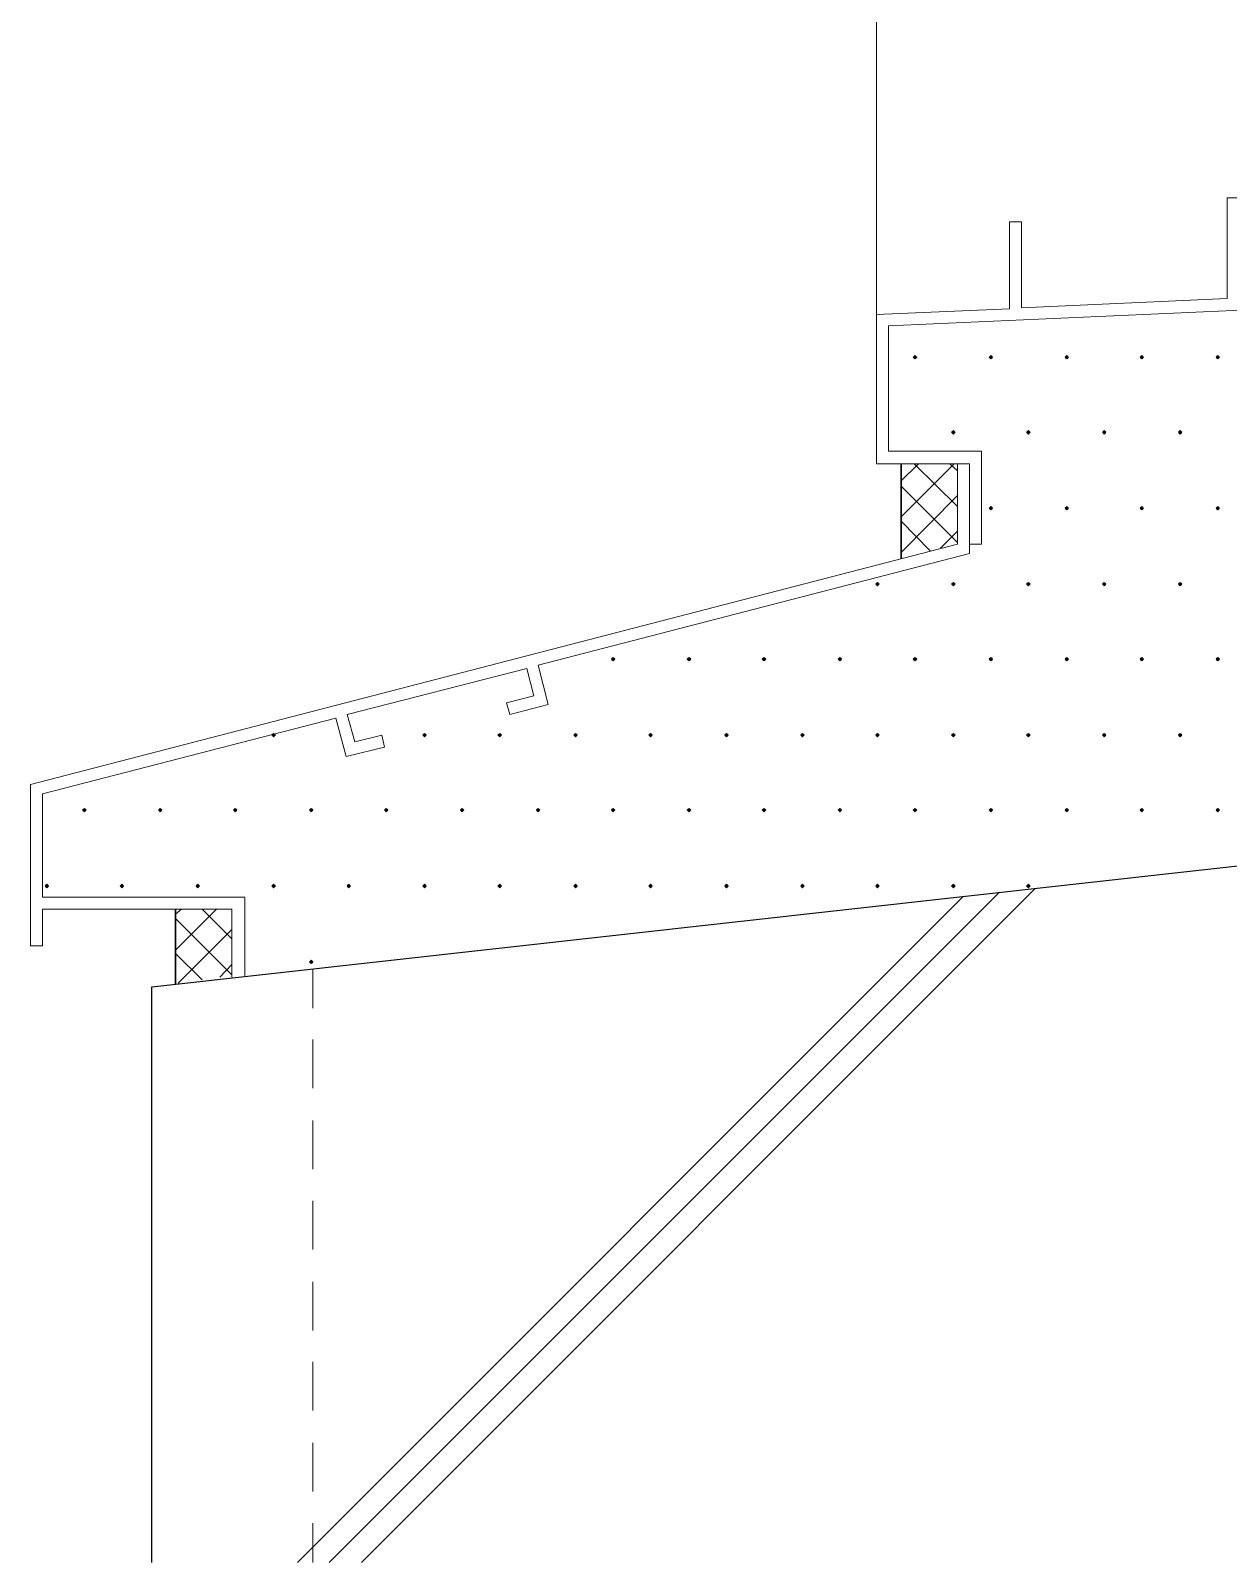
# Model space of a CAD drawing. Header units: millimetres. Extents: x 0 to 420, y 0 to 297.
# Drawn here: x 217.28 to 247, y 114.45 to 152.46 of the extents above; entities that cross this region are included whole.
import ezdxf

# ---------------------------------------------------------------- set-up
doc = ezdxf.new("R2010")
doc.units = ezdxf.units.MM

msp = doc.modelspace()

# ---------------------------------------------------------------- hatches: boundary and pattern name
for points in [[(239.226, 144.399), (239.204, 144.378), (239.183, 144.357), (239.204, 144.335), (239.226, 144.314), (239.247, 144.335), (239.268, 144.357), (239.247, 144.378), (239.226, 144.399)], [(241.11, 144.399), (241.088, 144.378), (241.067, 144.357), (241.088, 144.335), (241.11, 144.314), (241.131, 144.335), (241.152, 144.357), (241.131, 144.378), (241.11, 144.399)], [(242.993, 144.399), (242.972, 144.378), (242.951, 144.357), (242.972, 144.335), (242.993, 144.314), (243.014, 144.335), (243.036, 144.357), (243.014, 144.378), (242.993, 144.399)], [(244.856, 144.399), (244.835, 144.378), (244.814, 144.357), (244.835, 144.335), (244.856, 144.314), (244.877, 144.335), (244.898, 144.357), (244.877, 144.378), (244.856, 144.399)], [(246.74, 144.399), (246.719, 144.378), (246.698, 144.357), (246.719, 144.335), (246.74, 144.314), (246.761, 144.335), (246.782, 144.357), (246.761, 144.378), (246.74, 144.399)], [(240.178, 142.536), (240.157, 142.515), (240.136, 142.494), (240.157, 142.473), (240.178, 142.452), (240.199, 142.473), (240.221, 142.494), (240.199, 142.515), (240.178, 142.536)], [(242.041, 142.536), (242.02, 142.515), (241.998, 142.494), (242.02, 142.473), (242.041, 142.452), (242.062, 142.473), (242.083, 142.494), (242.062, 142.515), (242.041, 142.536)], [(243.925, 142.536), (243.904, 142.515), (243.882, 142.494), (243.904, 142.473), (243.925, 142.452), (243.946, 142.473), (243.967, 142.494), (243.946, 142.515), (243.925, 142.536)], [(245.809, 142.536), (245.787, 142.515), (245.766, 142.494), (245.787, 142.473), (245.809, 142.452), (245.83, 142.473), (245.851, 142.494), (245.83, 142.515), (245.809, 142.536)], [(241.11, 140.652), (241.088, 140.631), (241.067, 140.61), (241.088, 140.589), (241.11, 140.568), (241.131, 140.589), (241.152, 140.61), (241.131, 140.631), (241.11, 140.652)], [(242.993, 140.652), (242.972, 140.631), (242.951, 140.61), (242.972, 140.589), (242.993, 140.568), (243.014, 140.589), (243.036, 140.61), (243.014, 140.631), (242.993, 140.652)], [(244.856, 140.652), (244.835, 140.631), (244.814, 140.61), (244.835, 140.589), (244.856, 140.568), (244.877, 140.589), (244.898, 140.61), (244.877, 140.631), (244.856, 140.652)], [(246.74, 140.652), (246.719, 140.631), (246.698, 140.61), (246.719, 140.589), (246.74, 140.568), (246.761, 140.589), (246.782, 140.61), (246.761, 140.631), (246.74, 140.652)], [(238.294, 138.769), (238.273, 138.747), (238.252, 138.726), (238.273, 138.705), (238.294, 138.684), (238.316, 138.705), (238.337, 138.726), (238.316, 138.747), (238.294, 138.769)], [(240.178, 138.769), (240.157, 138.747), (240.136, 138.726), (240.157, 138.705), (240.178, 138.684), (240.199, 138.705), (240.221, 138.726), (240.199, 138.747), (240.178, 138.769)], [(242.041, 138.769), (242.02, 138.747), (241.998, 138.726), (242.02, 138.705), (242.041, 138.684), (242.062, 138.705), (242.083, 138.726), (242.062, 138.747), (242.041, 138.769)], [(243.925, 138.769), (243.904, 138.747), (243.882, 138.726), (243.904, 138.705), (243.925, 138.684), (243.946, 138.705), (243.967, 138.726), (243.946, 138.747), (243.925, 138.769)], [(245.809, 138.769), (245.787, 138.747), (245.766, 138.726), (245.787, 138.705), (245.809, 138.684), (245.83, 138.705), (245.851, 138.726), (245.83, 138.747), (245.809, 138.769)], [(231.733, 136.906), (231.712, 136.885), (231.69, 136.864), (231.712, 136.842), (231.733, 136.821), (231.754, 136.842), (231.775, 136.864), (231.754, 136.885), (231.733, 136.906)], [(233.617, 136.906), (233.595, 136.885), (233.574, 136.864), (233.595, 136.842), (233.617, 136.821), (233.638, 136.842), (233.659, 136.864), (233.638, 136.885), (233.617, 136.906)], [(235.479, 136.906), (235.458, 136.885), (235.437, 136.864), (235.458, 136.842), (235.479, 136.821), (235.5, 136.842), (235.521, 136.864), (235.5, 136.885), (235.479, 136.906)], [(237.363, 136.906), (237.342, 136.885), (237.321, 136.864), (237.342, 136.842), (237.363, 136.821), (237.384, 136.842), (237.405, 136.864), (237.384, 136.885), (237.363, 136.906)], [(239.226, 136.906), (239.204, 136.885), (239.183, 136.864), (239.204, 136.842), (239.226, 136.821), (239.247, 136.842), (239.268, 136.864), (239.247, 136.885), (239.226, 136.906)], [(241.11, 136.906), (241.088, 136.885), (241.067, 136.864), (241.088, 136.842), (241.11, 136.821), (241.131, 136.842), (241.152, 136.864), (241.131, 136.885), (241.11, 136.906)], [(242.993, 136.906), (242.972, 136.885), (242.951, 136.864), (242.972, 136.842), (242.993, 136.821), (243.014, 136.842), (243.036, 136.864), (243.014, 136.885), (242.993, 136.906)], [(244.856, 136.906), (244.835, 136.885), (244.814, 136.864), (244.835, 136.842), (244.856, 136.821), (244.877, 136.842), (244.898, 136.864), (244.877, 136.885), (244.856, 136.906)], [(246.74, 136.906), (246.719, 136.885), (246.698, 136.864), (246.719, 136.842), (246.74, 136.821), (246.761, 136.842), (246.782, 136.864), (246.761, 136.885), (246.74, 136.906)], [(223.308, 135.022), (223.287, 135.001), (223.266, 134.98), (223.287, 134.959), (223.308, 134.938), (223.329, 134.959), (223.351, 134.98), (223.329, 135.001), (223.308, 135.022)], [(227.055, 135.022), (227.034, 135.001), (227.012, 134.98), (227.034, 134.959), (227.055, 134.938), (227.076, 134.959), (227.097, 134.98), (227.076, 135.001), (227.055, 135.022)], [(228.918, 135.022), (228.896, 135.001), (228.875, 134.98), (228.896, 134.959), (228.918, 134.938), (228.939, 134.959), (228.96, 134.98), (228.939, 135.001), (228.918, 135.022)], [(230.801, 135.022), (230.78, 135.001), (230.759, 134.98), (230.78, 134.959), (230.801, 134.938), (230.822, 134.959), (230.844, 134.98), (230.822, 135.001), (230.801, 135.022)], [(232.664, 135.022), (232.643, 135.001), (232.622, 134.98), (232.643, 134.959), (232.664, 134.938), (232.685, 134.959), (232.706, 134.98), (232.685, 135.001), (232.664, 135.022)], [(234.548, 135.022), (234.527, 135.001), (234.505, 134.98), (234.527, 134.959), (234.548, 134.938), (234.569, 134.959), (234.59, 134.98), (234.569, 135.001), (234.548, 135.022)], [(236.432, 135.022), (236.411, 135.001), (236.389, 134.98), (236.411, 134.959), (236.432, 134.938), (236.453, 134.959), (236.474, 134.98), (236.453, 135.001), (236.432, 135.022)], [(238.294, 135.022), (238.273, 135.001), (238.252, 134.98), (238.273, 134.959), (238.294, 134.938), (238.316, 134.959), (238.337, 134.98), (238.316, 135.001), (238.294, 135.022)], [(240.178, 135.022), (240.157, 135.001), (240.136, 134.98), (240.157, 134.959), (240.178, 134.938), (240.199, 134.959), (240.221, 134.98), (240.199, 135.001), (240.178, 135.022)], [(242.041, 135.022), (242.02, 135.001), (241.998, 134.98), (242.02, 134.959), (242.041, 134.938), (242.062, 134.959), (242.083, 134.98), (242.062, 135.001), (242.041, 135.022)], [(243.925, 135.022), (243.904, 135.001), (243.882, 134.98), (243.904, 134.959), (243.925, 134.938), (243.946, 134.959), (243.967, 134.98), (243.946, 135.001), (243.925, 135.022)], [(245.809, 135.022), (245.787, 135.001), (245.766, 134.98), (245.787, 134.959), (245.809, 134.938), (245.83, 134.959), (245.851, 134.98), (245.83, 135.001), (245.809, 135.022)], [(218.609, 133.159), (218.588, 133.138), (218.567, 133.117), (218.588, 133.096), (218.609, 133.075), (218.63, 133.096), (218.652, 133.117), (218.63, 133.138), (218.609, 133.159)], [(220.493, 133.159), (220.472, 133.138), (220.451, 133.117), (220.472, 133.096), (220.493, 133.075), (220.514, 133.096), (220.536, 133.117), (220.514, 133.138), (220.493, 133.159)], [(222.356, 133.159), (222.335, 133.138), (222.313, 133.117), (222.335, 133.096), (222.356, 133.075), (222.377, 133.096), (222.398, 133.117), (222.377, 133.138), (222.356, 133.159)], [(224.24, 133.159), (224.219, 133.138), (224.197, 133.117), (224.219, 133.096), (224.24, 133.075), (224.261, 133.096), (224.282, 133.117), (224.261, 133.138), (224.24, 133.159)], [(226.102, 133.159), (226.081, 133.138), (226.06, 133.117), (226.081, 133.096), (226.102, 133.075), (226.124, 133.096), (226.145, 133.117), (226.124, 133.138), (226.102, 133.159)], [(227.986, 133.159), (227.965, 133.138), (227.944, 133.117), (227.965, 133.096), (227.986, 133.075), (228.007, 133.096), (228.029, 133.117), (228.007, 133.138), (227.986, 133.159)], [(229.87, 133.159), (229.849, 133.138), (229.828, 133.117), (229.849, 133.096), (229.87, 133.075), (229.891, 133.096), (229.912, 133.117), (229.891, 133.138), (229.87, 133.159)], [(231.733, 133.159), (231.712, 133.138), (231.69, 133.117), (231.712, 133.096), (231.733, 133.075), (231.754, 133.096), (231.775, 133.117), (231.754, 133.138), (231.733, 133.159)], [(233.617, 133.159), (233.595, 133.138), (233.574, 133.117), (233.595, 133.096), (233.617, 133.075), (233.638, 133.096), (233.659, 133.117), (233.638, 133.138), (233.617, 133.159)], [(235.479, 133.159), (235.458, 133.138), (235.437, 133.117), (235.458, 133.096), (235.479, 133.075), (235.5, 133.096), (235.521, 133.117), (235.5, 133.138), (235.479, 133.159)], [(237.363, 133.159), (237.342, 133.138), (237.321, 133.117), (237.342, 133.096), (237.363, 133.075), (237.384, 133.096), (237.405, 133.117), (237.384, 133.138), (237.363, 133.159)], [(239.226, 133.159), (239.204, 133.138), (239.183, 133.117), (239.204, 133.096), (239.226, 133.075), (239.247, 133.096), (239.268, 133.117), (239.247, 133.138), (239.226, 133.159)], [(241.11, 133.159), (241.088, 133.138), (241.067, 133.117), (241.088, 133.096), (241.11, 133.075), (241.131, 133.096), (241.152, 133.117), (241.131, 133.138), (241.11, 133.159)], [(242.993, 133.159), (242.972, 133.138), (242.951, 133.117), (242.972, 133.096), (242.993, 133.075), (243.014, 133.096), (243.036, 133.117), (243.014, 133.138), (242.993, 133.159)], [(244.856, 133.159), (244.835, 133.138), (244.814, 133.117), (244.835, 133.096), (244.856, 133.075), (244.877, 133.096), (244.898, 133.117), (244.877, 133.138), (244.856, 133.159)], [(246.74, 133.159), (246.719, 133.138), (246.698, 133.117), (246.719, 133.096), (246.74, 133.075), (246.761, 133.096), (246.782, 133.117), (246.761, 133.138), (246.74, 133.159)], [(217.678, 131.276), (217.657, 131.254), (217.636, 131.233), (217.657, 131.212), (217.678, 131.191), (217.699, 131.212), (217.72, 131.233), (217.699, 131.254), (217.678, 131.276)], [(219.541, 131.276), (219.52, 131.254), (219.498, 131.233), (219.52, 131.212), (219.541, 131.191), (219.562, 131.212), (219.583, 131.233), (219.562, 131.254), (219.541, 131.276)], [(221.425, 131.276), (221.403, 131.254), (221.382, 131.233), (221.403, 131.212), (221.425, 131.191), (221.446, 131.212), (221.467, 131.233), (221.446, 131.254), (221.425, 131.276)], [(223.308, 131.276), (223.287, 131.254), (223.266, 131.233), (223.287, 131.212), (223.308, 131.191), (223.329, 131.212), (223.351, 131.233), (223.329, 131.254), (223.308, 131.276)], [(225.171, 131.276), (225.15, 131.254), (225.129, 131.233), (225.15, 131.212), (225.171, 131.191), (225.192, 131.212), (225.213, 131.233), (225.192, 131.254), (225.171, 131.276)], [(227.055, 131.276), (227.034, 131.254), (227.012, 131.233), (227.034, 131.212), (227.055, 131.191), (227.076, 131.212), (227.097, 131.233), (227.076, 131.254), (227.055, 131.276)], [(228.918, 131.276), (228.896, 131.254), (228.875, 131.233), (228.896, 131.212), (228.918, 131.191), (228.939, 131.212), (228.96, 131.233), (228.939, 131.254), (228.918, 131.276)], [(230.801, 131.276), (230.78, 131.254), (230.759, 131.233), (230.78, 131.212), (230.801, 131.191), (230.822, 131.212), (230.844, 131.233), (230.822, 131.254), (230.801, 131.276)], [(232.664, 131.276), (232.643, 131.254), (232.622, 131.233), (232.643, 131.212), (232.664, 131.191), (232.685, 131.212), (232.706, 131.233), (232.685, 131.254), (232.664, 131.276)], [(234.548, 131.276), (234.527, 131.254), (234.505, 131.233), (234.527, 131.212), (234.548, 131.191), (234.569, 131.212), (234.59, 131.233), (234.569, 131.254), (234.548, 131.276)], [(236.432, 131.276), (236.411, 131.254), (236.389, 131.233), (236.411, 131.212), (236.432, 131.191), (236.453, 131.212), (236.474, 131.233), (236.453, 131.254), (236.432, 131.276)], [(238.294, 131.276), (238.273, 131.254), (238.252, 131.233), (238.273, 131.212), (238.294, 131.191), (238.316, 131.212), (238.337, 131.233), (238.316, 131.254), (238.294, 131.276)], [(240.178, 131.276), (240.157, 131.254), (240.136, 131.233), (240.157, 131.212), (240.178, 131.191), (240.199, 131.212), (240.221, 131.233), (240.199, 131.254), (240.178, 131.276)], [(242.041, 131.276), (242.02, 131.254), (241.998, 131.233), (242.02, 131.212), (242.041, 131.191), (242.062, 131.212), (242.083, 131.233), (242.062, 131.254), (242.041, 131.276)], [(224.24, 129.392), (224.219, 129.371), (224.197, 129.35), (224.219, 129.328), (224.24, 129.307), (224.261, 129.328), (224.282, 129.35), (224.261, 129.371), (224.24, 129.392)]]:
    msp.add_hatch(color=7).paths.add_polyline_path(points)

# ---------------------------------------------------------------- linework, layer by layer
at = {"lineweight": 13}
for points in [[(238.273, 145.415), (238.273, 175.747)], [(246.973, 148.315), (246.973, 145.817), (241.871, 145.584), (241.871, 147.722)], [(246.973, 148.315), (247.269, 148.315)], [(238.273, 141.711), (238.273, 145.415), (241.575, 145.563), (241.575, 147.722)], [(241.575, 147.722), (241.871, 147.722)], [(238.57, 145.14), (251.968, 145.732), (251.968, 142.028), (250.275, 142.028)], [(238.57, 142.028), (238.57, 145.14)], [(240.877, 139.721), (240.877, 142.028), (238.57, 142.028)], [(238.273, 141.711), (240.58, 141.711)], [(238.887, 141.287), (239.31, 141.711)], [(238.887, 140.398), (240.199, 141.711)], [(240.284, 140.652), (239.204, 141.711)], [(240.284, 141.542), (240.094, 141.711)], [(240.284, 139.721), (240.284, 141.711)], [(240.58, 139.721), (240.58, 141.711)], [(240.58, 139.488), (240.58, 141.711)], [(240.284, 139.763), (238.887, 141.16)], [(238.887, 139.509), (240.284, 140.928)], [(239.607, 139.552), (238.887, 140.293)], [(239.861, 139.615), (240.284, 140.039)], [(217.276, 133.752), (240.284, 139.721)], [(240.58, 139.721), (240.877, 139.721)], [(230.124, 135.742), (229.87, 136.715), (240.58, 139.488)], [(238.908, 139.361), (238.887, 139.404)], [(224.854, 135.403), (225.108, 134.451), (226.06, 134.683), (225.996, 134.98), (225.319, 134.81), (225.129, 135.488), (229.595, 136.631)], [(230.124, 135.742), (229.171, 135.488), (229.087, 135.784), (229.764, 135.954), (229.595, 136.631)], [(217.572, 133.519), (224.854, 135.403)], [(217.276, 129.752), (217.276, 133.752)], [(217.572, 130.958), (217.572, 133.519)], [(225.488, 114.448), (242.21, 131.17)], [(217.572, 130.958), (222.589, 130.958)], [(222.589, 128.99), (222.589, 130.958)], [(223.901, 114.448), (240.432, 130.979)], [(224.684, 114.448), (241.321, 131.085)], [(217.276, 129.752), (217.572, 129.752), (217.572, 130.662), (222.271, 130.662)], [(220.874, 130.535), (221.022, 130.662)], [(220.874, 129.646), (221.89, 130.662)], [(222.271, 129.032), (220.874, 130.429)], [(222.271, 129.921), (221.53, 130.662)], [(222.271, 128.968), (222.271, 130.662)], [(220.938, 128.82), (222.271, 130.154)], [(221.53, 128.905), (220.874, 129.561)], [(221.975, 128.968), (222.271, 129.286)], [(224.282, 128.206), (224.282, 129.18)], [(224.282, 126.217), (224.282, 127.423)], [(224.282, 124.206), (224.282, 125.412)], [(224.282, 122.216), (224.282, 123.423)], [(224.282, 120.205), (224.282, 121.412)], [(224.282, 118.216), (224.282, 119.422)], [(224.282, 116.205), (224.282, 117.412)], [(224.282, 114.448), (224.282, 115.422)]]:
    msp.add_lwpolyline(points, dxfattribs=at)
at = {"lineweight": 0}
for points in [[(239.226, 144.399), (239.204, 144.378), (239.183, 144.357), (239.204, 144.335), (239.226, 144.314), (239.247, 144.335), (239.268, 144.357), (239.247, 144.378)], [(241.11, 144.399), (241.088, 144.378), (241.067, 144.357), (241.088, 144.335), (241.11, 144.314), (241.131, 144.335), (241.152, 144.357), (241.131, 144.378)], [(242.993, 144.399), (242.972, 144.378), (242.951, 144.357), (242.972, 144.335), (242.993, 144.314), (243.014, 144.335), (243.036, 144.357), (243.014, 144.378)], [(244.856, 144.399), (244.835, 144.378), (244.814, 144.357), (244.835, 144.335), (244.856, 144.314), (244.877, 144.335), (244.898, 144.357), (244.877, 144.378)], [(246.74, 144.399), (246.719, 144.378), (246.698, 144.357), (246.719, 144.335), (246.74, 144.314), (246.761, 144.335), (246.782, 144.357), (246.761, 144.378)], [(240.178, 142.536), (240.157, 142.515), (240.136, 142.494), (240.157, 142.473), (240.178, 142.452), (240.199, 142.473), (240.221, 142.494), (240.199, 142.515)], [(242.041, 142.536), (242.02, 142.515), (241.998, 142.494), (242.02, 142.473), (242.041, 142.452), (242.062, 142.473), (242.083, 142.494), (242.062, 142.515)], [(243.925, 142.536), (243.904, 142.515), (243.882, 142.494), (243.904, 142.473), (243.925, 142.452), (243.946, 142.473), (243.967, 142.494), (243.946, 142.515)], [(245.809, 142.536), (245.787, 142.515), (245.766, 142.494), (245.787, 142.473), (245.809, 142.452), (245.83, 142.473), (245.851, 142.494), (245.83, 142.515)], [(241.11, 140.652), (241.088, 140.631), (241.067, 140.61), (241.088, 140.589), (241.11, 140.568), (241.131, 140.589), (241.152, 140.61), (241.131, 140.631)], [(242.993, 140.652), (242.972, 140.631), (242.951, 140.61), (242.972, 140.589), (242.993, 140.568), (243.014, 140.589), (243.036, 140.61), (243.014, 140.631)], [(244.856, 140.652), (244.835, 140.631), (244.814, 140.61), (244.835, 140.589), (244.856, 140.568), (244.877, 140.589), (244.898, 140.61), (244.877, 140.631)], [(246.74, 140.652), (246.719, 140.631), (246.698, 140.61), (246.719, 140.589), (246.74, 140.568), (246.761, 140.589), (246.782, 140.61), (246.761, 140.631)], [(238.294, 138.769), (238.273, 138.747), (238.252, 138.726), (238.273, 138.705), (238.294, 138.684), (238.316, 138.705), (238.337, 138.726), (238.316, 138.747)], [(240.178, 138.769), (240.157, 138.747), (240.136, 138.726), (240.157, 138.705), (240.178, 138.684), (240.199, 138.705), (240.221, 138.726), (240.199, 138.747)], [(242.041, 138.769), (242.02, 138.747), (241.998, 138.726), (242.02, 138.705), (242.041, 138.684), (242.062, 138.705), (242.083, 138.726), (242.062, 138.747)], [(243.925, 138.769), (243.904, 138.747), (243.882, 138.726), (243.904, 138.705), (243.925, 138.684), (243.946, 138.705), (243.967, 138.726), (243.946, 138.747)], [(245.809, 138.769), (245.787, 138.747), (245.766, 138.726), (245.787, 138.705), (245.809, 138.684), (245.83, 138.705), (245.851, 138.726), (245.83, 138.747)], [(231.733, 136.906), (231.712, 136.885), (231.69, 136.864), (231.712, 136.842), (231.733, 136.821), (231.754, 136.842), (231.775, 136.864), (231.754, 136.885)], [(233.617, 136.906), (233.595, 136.885), (233.574, 136.864), (233.595, 136.842), (233.617, 136.821), (233.638, 136.842), (233.659, 136.864), (233.638, 136.885)], [(235.479, 136.906), (235.458, 136.885), (235.437, 136.864), (235.458, 136.842), (235.479, 136.821), (235.5, 136.842), (235.521, 136.864), (235.5, 136.885)], [(237.363, 136.906), (237.342, 136.885), (237.321, 136.864), (237.342, 136.842), (237.363, 136.821), (237.384, 136.842), (237.405, 136.864), (237.384, 136.885)], [(239.226, 136.906), (239.204, 136.885), (239.183, 136.864), (239.204, 136.842), (239.226, 136.821), (239.247, 136.842), (239.268, 136.864), (239.247, 136.885)], [(241.11, 136.906), (241.088, 136.885), (241.067, 136.864), (241.088, 136.842), (241.11, 136.821), (241.131, 136.842), (241.152, 136.864), (241.131, 136.885)], [(242.993, 136.906), (242.972, 136.885), (242.951, 136.864), (242.972, 136.842), (242.993, 136.821), (243.014, 136.842), (243.036, 136.864), (243.014, 136.885)], [(244.856, 136.906), (244.835, 136.885), (244.814, 136.864), (244.835, 136.842), (244.856, 136.821), (244.877, 136.842), (244.898, 136.864), (244.877, 136.885)], [(246.74, 136.906), (246.719, 136.885), (246.698, 136.864), (246.719, 136.842), (246.74, 136.821), (246.761, 136.842), (246.782, 136.864), (246.761, 136.885)], [(223.308, 135.022), (223.287, 135.001), (223.266, 134.98), (223.287, 134.959), (223.308, 134.938), (223.329, 134.959), (223.351, 134.98), (223.329, 135.001)], [(227.055, 135.022), (227.034, 135.001), (227.012, 134.98), (227.034, 134.959), (227.055, 134.938), (227.076, 134.959), (227.097, 134.98), (227.076, 135.001)], [(228.918, 135.022), (228.896, 135.001), (228.875, 134.98), (228.896, 134.959), (228.918, 134.938), (228.939, 134.959), (228.96, 134.98), (228.939, 135.001)], [(230.801, 135.022), (230.78, 135.001), (230.759, 134.98), (230.78, 134.959), (230.801, 134.938), (230.822, 134.959), (230.844, 134.98), (230.822, 135.001)], [(232.664, 135.022), (232.643, 135.001), (232.622, 134.98), (232.643, 134.959), (232.664, 134.938), (232.685, 134.959), (232.706, 134.98), (232.685, 135.001)], [(234.548, 135.022), (234.527, 135.001), (234.505, 134.98), (234.527, 134.959), (234.548, 134.938), (234.569, 134.959), (234.59, 134.98), (234.569, 135.001)], [(236.432, 135.022), (236.411, 135.001), (236.389, 134.98), (236.411, 134.959), (236.432, 134.938), (236.453, 134.959), (236.474, 134.98), (236.453, 135.001)], [(238.294, 135.022), (238.273, 135.001), (238.252, 134.98), (238.273, 134.959), (238.294, 134.938), (238.316, 134.959), (238.337, 134.98), (238.316, 135.001)], [(240.178, 135.022), (240.157, 135.001), (240.136, 134.98), (240.157, 134.959), (240.178, 134.938), (240.199, 134.959), (240.221, 134.98), (240.199, 135.001)], [(242.041, 135.022), (242.02, 135.001), (241.998, 134.98), (242.02, 134.959), (242.041, 134.938), (242.062, 134.959), (242.083, 134.98), (242.062, 135.001)], [(243.925, 135.022), (243.904, 135.001), (243.882, 134.98), (243.904, 134.959), (243.925, 134.938), (243.946, 134.959), (243.967, 134.98), (243.946, 135.001)], [(245.809, 135.022), (245.787, 135.001), (245.766, 134.98), (245.787, 134.959), (245.809, 134.938), (245.83, 134.959), (245.851, 134.98), (245.83, 135.001)], [(218.609, 133.159), (218.588, 133.138), (218.567, 133.117), (218.588, 133.096), (218.609, 133.075), (218.63, 133.096), (218.652, 133.117), (218.63, 133.138)], [(220.493, 133.159), (220.472, 133.138), (220.451, 133.117), (220.472, 133.096), (220.493, 133.075), (220.514, 133.096), (220.536, 133.117), (220.514, 133.138)], [(222.356, 133.159), (222.335, 133.138), (222.313, 133.117), (222.335, 133.096), (222.356, 133.075), (222.377, 133.096), (222.398, 133.117), (222.377, 133.138)], [(224.24, 133.159), (224.219, 133.138), (224.197, 133.117), (224.219, 133.096), (224.24, 133.075), (224.261, 133.096), (224.282, 133.117), (224.261, 133.138)], [(226.102, 133.159), (226.081, 133.138), (226.06, 133.117), (226.081, 133.096), (226.102, 133.075), (226.124, 133.096), (226.145, 133.117), (226.124, 133.138)], [(227.986, 133.159), (227.965, 133.138), (227.944, 133.117), (227.965, 133.096), (227.986, 133.075), (228.007, 133.096), (228.029, 133.117), (228.007, 133.138)], [(229.87, 133.159), (229.849, 133.138), (229.828, 133.117), (229.849, 133.096), (229.87, 133.075), (229.891, 133.096), (229.912, 133.117), (229.891, 133.138)], [(231.733, 133.159), (231.712, 133.138), (231.69, 133.117), (231.712, 133.096), (231.733, 133.075), (231.754, 133.096), (231.775, 133.117), (231.754, 133.138)], [(233.617, 133.159), (233.595, 133.138), (233.574, 133.117), (233.595, 133.096), (233.617, 133.075), (233.638, 133.096), (233.659, 133.117), (233.638, 133.138)], [(235.479, 133.159), (235.458, 133.138), (235.437, 133.117), (235.458, 133.096), (235.479, 133.075), (235.5, 133.096), (235.521, 133.117), (235.5, 133.138)], [(237.363, 133.159), (237.342, 133.138), (237.321, 133.117), (237.342, 133.096), (237.363, 133.075), (237.384, 133.096), (237.405, 133.117), (237.384, 133.138)], [(239.226, 133.159), (239.204, 133.138), (239.183, 133.117), (239.204, 133.096), (239.226, 133.075), (239.247, 133.096), (239.268, 133.117), (239.247, 133.138)], [(241.11, 133.159), (241.088, 133.138), (241.067, 133.117), (241.088, 133.096), (241.11, 133.075), (241.131, 133.096), (241.152, 133.117), (241.131, 133.138)], [(242.993, 133.159), (242.972, 133.138), (242.951, 133.117), (242.972, 133.096), (242.993, 133.075), (243.014, 133.096), (243.036, 133.117), (243.014, 133.138)], [(244.856, 133.159), (244.835, 133.138), (244.814, 133.117), (244.835, 133.096), (244.856, 133.075), (244.877, 133.096), (244.898, 133.117), (244.877, 133.138)], [(246.74, 133.159), (246.719, 133.138), (246.698, 133.117), (246.719, 133.096), (246.74, 133.075), (246.761, 133.096), (246.782, 133.117), (246.761, 133.138)], [(217.678, 131.276), (217.657, 131.254), (217.636, 131.233), (217.657, 131.212), (217.678, 131.191), (217.699, 131.212), (217.72, 131.233), (217.699, 131.254)], [(219.541, 131.276), (219.52, 131.254), (219.498, 131.233), (219.52, 131.212), (219.541, 131.191), (219.562, 131.212), (219.583, 131.233), (219.562, 131.254)], [(221.425, 131.276), (221.403, 131.254), (221.382, 131.233), (221.403, 131.212), (221.425, 131.191), (221.446, 131.212), (221.467, 131.233), (221.446, 131.254)], [(223.308, 131.276), (223.287, 131.254), (223.266, 131.233), (223.287, 131.212), (223.308, 131.191), (223.329, 131.212), (223.351, 131.233), (223.329, 131.254)], [(225.171, 131.276), (225.15, 131.254), (225.129, 131.233), (225.15, 131.212), (225.171, 131.191), (225.192, 131.212), (225.213, 131.233), (225.192, 131.254)], [(227.055, 131.276), (227.034, 131.254), (227.012, 131.233), (227.034, 131.212), (227.055, 131.191), (227.076, 131.212), (227.097, 131.233), (227.076, 131.254)], [(228.918, 131.276), (228.896, 131.254), (228.875, 131.233), (228.896, 131.212), (228.918, 131.191), (228.939, 131.212), (228.96, 131.233), (228.939, 131.254)], [(230.801, 131.276), (230.78, 131.254), (230.759, 131.233), (230.78, 131.212), (230.801, 131.191), (230.822, 131.212), (230.844, 131.233), (230.822, 131.254)], [(232.664, 131.276), (232.643, 131.254), (232.622, 131.233), (232.643, 131.212), (232.664, 131.191), (232.685, 131.212), (232.706, 131.233), (232.685, 131.254)], [(234.548, 131.276), (234.527, 131.254), (234.505, 131.233), (234.527, 131.212), (234.548, 131.191), (234.569, 131.212), (234.59, 131.233), (234.569, 131.254)], [(236.432, 131.276), (236.411, 131.254), (236.389, 131.233), (236.411, 131.212), (236.432, 131.191), (236.453, 131.212), (236.474, 131.233), (236.453, 131.254)], [(238.294, 131.276), (238.273, 131.254), (238.252, 131.233), (238.273, 131.212), (238.294, 131.191), (238.316, 131.212), (238.337, 131.233), (238.316, 131.254)], [(240.178, 131.276), (240.157, 131.254), (240.136, 131.233), (240.157, 131.212), (240.178, 131.191), (240.199, 131.212), (240.221, 131.233), (240.199, 131.254)], [(242.041, 131.276), (242.02, 131.254), (241.998, 131.233), (242.02, 131.212), (242.041, 131.191), (242.062, 131.212), (242.083, 131.233), (242.062, 131.254)], [(224.24, 129.392), (224.219, 129.371), (224.197, 129.35), (224.219, 129.328), (224.24, 129.307), (224.261, 129.328), (224.282, 129.35), (224.261, 129.371)]]:
    msp.add_lwpolyline(points, close=True, dxfattribs=at)
at = {"lineweight": 30}
for points in [[(238.887, 139.361), (238.887, 141.711)], [(220.874, 128.799), (220.874, 130.662)]]:
    msp.add_lwpolyline(points, dxfattribs=at)
at = {"lineweight": 25}
msp.add_lwpolyline([(220.281, 114.448), (220.281, 128.736), (263.271, 133.519)], dxfattribs=at)

doc.saveas('drawing.dxf')
